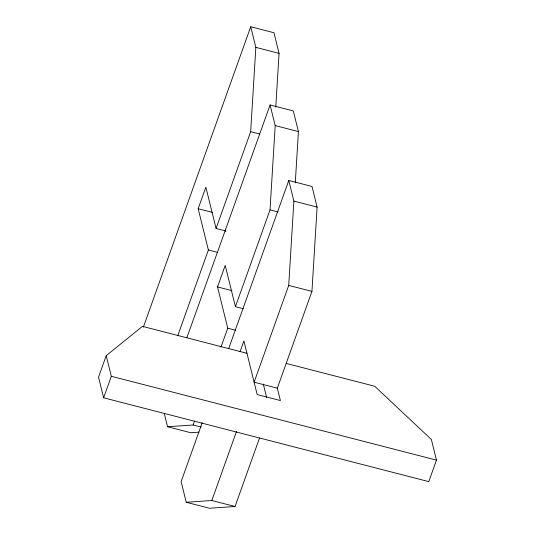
<?xml version="1.0" encoding="UTF-8"?>
<svg xmlns="http://www.w3.org/2000/svg" width="535" height="535" viewBox="0 0 535 535"><rect width="100%" height="100%" fill="white"/><g stroke="black" fill="none" stroke-linecap="round" stroke-linejoin="round"><path stroke-width="0.8" d="M225.683 230.953L216.073 228.472L250.674 131.677L255.844 47.381L250.734 26.75L273.96 32.735L279.063 53.373L275.772 107.087M243.432 308.742L235.427 306.675L270.028 209.874L275.191 125.585L270.088 104.954L293.314 110.939L298.416 131.577L295.28 182.809M288.719 285.396L293.882 201.107L288.78 180.469L311.999 186.461L317.108 207.092L311.938 291.381L277.337 388.183L254.118 382.197L288.719 285.396L311.938 291.381M246.969 353.307L142.457 326.363L106.218 355.655L98.527 377.168L103.636 397.799L428.782 481.627L436.473 460.12L431.364 439.482L374.701 386.243L286.272 363.439M103.636 397.799L111.327 376.286L106.218 355.655M143.367 327.119L250.734 26.75M177.72 335.766L208.382 249.985L198.171 208.717L205.861 187.21L216.073 228.472M186.889 337.699L270.088 104.954M220.988 347.075L227.736 328.189L217.524 286.921L225.215 265.407L235.427 306.675M164.205 413.254L167.542 426.743L193.135 424.991L194.539 421.052M202.21 422.657L181.124 481.627L186.233 502.265L209.459 508.25L235.052 506.498L259.522 438.025M228.626 348.74L288.78 180.469M240.061 351.682L243.9 340.929L257.181 394.576L280.407 400.561L277.197 387.614M186.233 502.265L211.827 500.506L236.577 431.25M199.027 432.166L190.768 432.728L167.542 426.743M255.844 47.381L279.063 53.373M275.191 125.585L298.416 131.577M250.674 131.677L259.482 133.944M293.882 201.107L317.108 207.092M270.028 209.874L278.039 211.94M198.171 208.717L212.589 212.435M208.382 249.985L217.19 252.259M217.524 286.921L231.943 290.639M227.736 328.189L235.748 330.249M111.327 376.286L436.473 460.12M193.135 424.991L201.147 427.05M211.827 500.506L235.052 506.498M225.202 230.077L225.603 231.695M263.3 384.043L266.644 397.558"/></g></svg>
